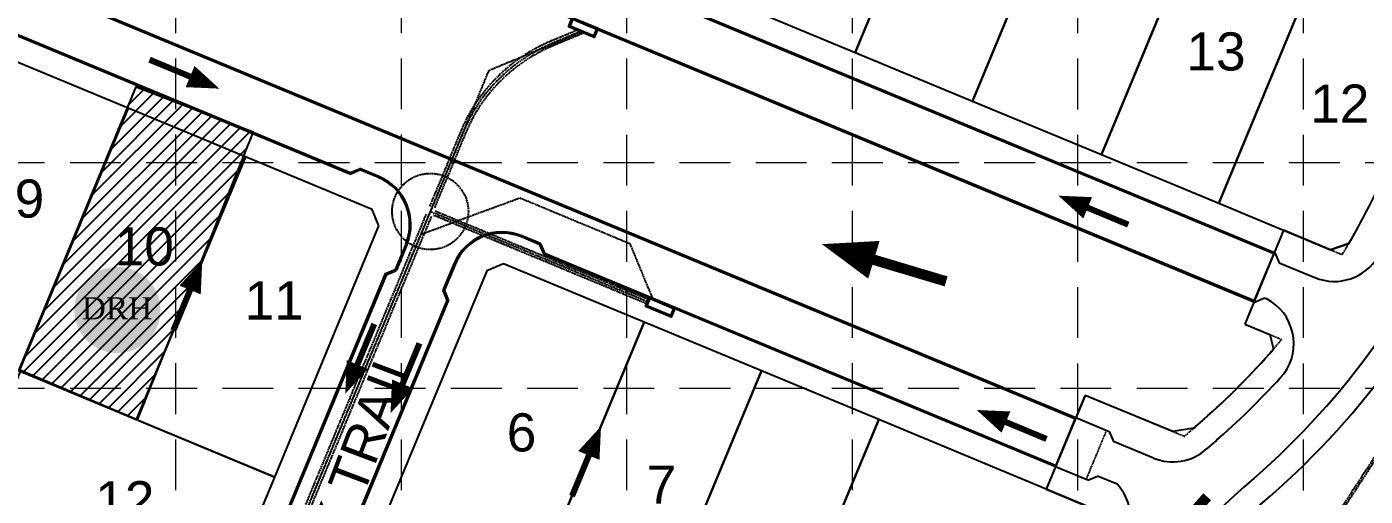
# Model space of a CAD drawing. Header units: inches. Extents: x 2510995 to 2514555, y 7106046 to 7111737.
# Drawn here: x 2512361 to 2512888, y 7110092 to 7110277 of the extents above; entities that cross this region are included whole.
import ezdxf
from ezdxf.enums import TextEntityAlignment as Align

# ---------------------------------------------------------------- set-up
doc = ezdxf.new("R2010")
doc.units = ezdxf.units.IN
doc.header["$MEASUREMENT"] = 0
for name, pattern in [('DASHED', [0.75, 0.5, -0.25]), ('HIDDEN', [0.375, 0.25, -0.125]), ('HIDDEN2', [0.1875, 0.125, -0.0625]), ('XHO460PV$0$HIDDEN2', [0.1875, 0.125, -0.0625]), ('XHO477ST$0$CL', [0.7, 0.5, -0.05, 0.1, -0.05])]:
    doc.linetypes.add(name, pattern=pattern)
for name, color, linetype in [('BASE', 7, 'Continuous'), ('C-WTRC-FULL-PH2B-N', 7, 'Continuous'), ('GRID', 254, 'DASHED'), ('LEGEND', 7, 'Continuous'), ('SODDED LOT', 2, 'Continuous'), ('XHO460PT$0$V-AREA-PLINE', 6, 'Continuous'), ('XHO460PT$0$V-BNDY-N-P7', 3, 'HIDDEN2'), ('XHO460PV$0$C-ROAD-BOC-N', 4, 'Continuous'), ('XHO460PV$0$C-TRANSITION', 6, 'XHO460PV$0$HIDDEN2'), ('XHOE002PPT-PHASE10$0$C-ROAD-IDEN-N', 1, 'Continuous'), ('XHOE002PPT-PHASE10$0$PARCELCLOSURE', 124, 'Continuous'), ('XHOE002PPT-PHASE10$0$V-PROP-SUBD-IDEN-N', 6, 'Continuous'), ('XHOE002PPT-PHASE10$0$V-PROP-SUBD-N', 7, 'Continuous'), ('XHOE002PPT-PHASE10$0$V-PROP-SUBD-N-P7', 12, 'Continuous'), ('XHOE002PPT-PHASE10$0$V-RWAY-LINE-N-P7', 12, 'Continuous'), ('XHOE002PV$0$C-ROAD-BOC-N', 2, 'Continuous'), ('XHOE002PV$0$C-ROAD-FOC-N', 2, 'Continuous'), ('ZSTORM', 5, 'XHO477ST$0$CL')]:
    doc.layers.add(name, color=color, linetype=linetype)
doc.styles.add('DRHorton', font='dutcheb.ttf')
doc.styles.get("Standard").update_dxf_attribs({"font": 'ARIAL.TTF'})

# ---------------------------------------------------------------- blocks, each defined once
blk = doc.blocks.new('ARR')
blk.add_lwpolyline([(-5.56, 0.32, 0, 3.78, 0), (-0.35, 0.31, 3.78, 3.78, 0)], format="xyseb")
at = {"const_width": 1}
blk.add_lwpolyline([(-0.35, 0.31), (6.88, 0.31)], dxfattribs=at)
blk = doc.blocks.new('DRHorton')
h = blk.add_hatch(color=1)
h.paths.add_polyline_path([(78.7, 25.78, 1), (40.43, 25.78, 1)])
h.paths.add_polyline_path([(42.33, 17.91), (76.5, 17.91), (76.5, 34.87), (42.33, 34.87)], flags=24)
at = {"layer": 'BASE', "color": 176, "style": 'DRHorton'}
blk.add_text('DRH', height=9.814, dxfattribs=at).set_placement((59.39, 21.64), align=Align.CENTER)

msp = doc.modelspace()

# ---------------------------------------------------------------- hatches: boundary and pattern name
at = {"layer": 'SODDED LOT'}
h = msp.add_hatch(dxfattribs=at)
h.set_pattern_fill('ANSI31', color=256, scale=30, style=0)
h.set_pattern_definition([(45, (0, 0), (-2.6516504294, 2.6516504294), [])])
h.paths.add_polyline_path([(2513029.48, 7109618.32), (2512917.9, 7109618.32), (2512918.55, 7109568.15), (2513030.34, 7109569.23)])
h.paths.add_polyline_path([(2511839.22, 7109617.6), (2511721.18, 7109629.51), (2511716.92, 7109566.53), (2511836.54, 7109564.23)])
h.paths.add_polyline_path([(2512220.87, 7109623.4), (2512242.72, 7109619.38), (2512285.68, 7109619.63), (2512301.51, 7109744.19), (2512276.39, 7109747.21), (2512264.33, 7109749.72), (2512248.5, 7109752.73), (2512239.21, 7109710.04)])
h.paths.add_polyline_path([(2512357.96, 7110141.83), (2512404.06, 7110253.34), (2512450.16, 7110235.61), (2512404.38, 7110122.17)])
h.paths.add_polyline_path([(2511821.52, 7110077), (2511775.94, 7109966.95), (2511822.33, 7109947.82), (2511867.71, 7110057.67)])
edge = h.paths.add_edge_path()
edge.add_line((2511803.19, 7110084.04), (2511752.7, 7110105.8))
edge.add_line((2511752.7, 7110105.8), (2511706.54, 7109995.19))
edge.add_line((2511706.54, 7109995.19), (2511756.45, 7109974.31))
edge.add_arc((2567291.53, 7086386.34), 60336.87, 156.8738642, 156.9871259, ccw=False)

# ---------------------------------------------------------------- linework, layer by layer
at = {"layer": 'GRID', "color": 252, "linetype": 'HIDDEN', "lineweight": 0, "ltscale": 80}
for p, q in [((2512419.71, 7106494.47), (2512419.71, 7111643.94)), ((2512508.49, 7106494.45), (2512508.49, 7111643.94)), ((2512597.27, 7106494.44), (2512597.27, 7111643.94)), ((2512686.06, 7106494.43), (2512686.06, 7111643.94)), ((2512774.84, 7106494.41), (2512774.84, 7111643.94)), ((2512863.62, 7106494.4), (2512863.62, 7111643.94)), ((2511088, 7110223.44), (2514461.67, 7110223.44)), ((2511088, 7110134.66), (2514461.67, 7110134.66))]:
    msp.add_line(p, q, dxfattribs=at)
at = {"layer": 'SODDED LOT'}
msp.add_lwpolyline([(2512357.96, 7110141.83), (2512404.06, 7110253.34), (2512450.16, 7110235.61), (2512404.38, 7110122.17)], close=True, dxfattribs=at)
at = {"layer": 'XHO460PT$0$V-AREA-PLINE', "color": 7}
msp.add_lwpolyline([(2513008.65, 7110373.78), (2513088.25, 7110340.75), (2513090.95, 7110334.21), (2512907.59, 7109892.34, 0.086753), (2512883.5, 7109784.79), (2512878.31, 7109779.75), (2512704.51, 7109778.39), (2512699.48, 7109783.35), (2512699.23, 7109814.21, -0.144354), (2512742.83, 7109966.47, -0.071699), (2512850.55, 7110092.1, 0.11515), (2512935.38, 7110210.27), (2513002.12, 7110371.08)], format="xyb", close=True, dxfattribs=at)
msp.add_lwpolyline([(2513008.65, 7110373.78), (2513088.25, 7110340.75), (2513090.95, 7110334.21), (2512907.59, 7109892.34, 0.086753), (2512883.5, 7109784.79), (2512878.31, 7109779.75), (2512704.51, 7109778.39), (2512699.48, 7109783.35), (2512699.23, 7109814.21, -0.144354), (2512742.83, 7109966.47, -0.071699), (2512850.55, 7110092.1, 0.11515), (2512935.38, 7110210.27), (2513002.12, 7110371.08)], format="xyb", close=True, dxfattribs=at)
msp.add_lwpolyline([(2513008.65, 7110373.78), (2513088.25, 7110340.75), (2513090.95, 7110334.21), (2512907.59, 7109892.34, 0.086753), (2512883.5, 7109784.79), (2512878.31, 7109779.75), (2512704.51, 7109778.39), (2512699.48, 7109783.35), (2512699.23, 7109814.21, -0.144354), (2512742.83, 7109966.47, -0.071699), (2512850.55, 7110092.1, 0.11515), (2512935.38, 7110210.27), (2513002.12, 7110371.08)], format="xyb", close=True, dxfattribs=at)
msp.add_lwpolyline([(2513008.65, 7110373.78), (2513088.25, 7110340.75), (2513090.95, 7110334.21), (2512907.59, 7109892.34, 0.086753), (2512883.5, 7109784.79), (2512878.31, 7109779.75), (2512704.51, 7109778.39), (2512699.48, 7109783.35), (2512699.23, 7109814.21, -0.144354), (2512742.83, 7109966.47, -0.071699), (2512850.55, 7110092.1, 0.11515), (2512935.38, 7110210.27), (2513002.12, 7110371.08)], format="xyb", close=True, dxfattribs=at)
at = {"layer": 'XHO460PT$0$V-BNDY-N-P7', "color": 7}
for p, q in [((2512855.86, 7110196.83), (2512840.52, 7110159.89)), ((2512855.86, 7110196.83), (2512840.52, 7110159.89)), ((2512855.86, 7110196.83), (2512840.52, 7110159.89)), ((2512855.86, 7110196.83), (2512840.52, 7110159.89)), ((2512855.86, 7110196.83), (2512878.95, 7110187.25)), ((2512855.86, 7110196.83), (2512878.95, 7110187.25)), ((2512855.86, 7110196.83), (2512878.95, 7110187.25)), ((2512855.86, 7110196.83), (2512878.95, 7110187.25)), ((2512840.52, 7110159.89), (2512855.07, 7110153.85)), ((2512840.52, 7110159.89), (2512855.07, 7110153.85)), ((2512840.52, 7110159.89), (2512855.07, 7110153.85)), ((2512840.52, 7110159.89), (2512855.07, 7110153.85)), ((2512762.42, 7110094.86), (2512777.72, 7110131.82)), ((2512762.42, 7110094.86), (2512777.72, 7110131.82)), ((2512762.42, 7110094.86), (2512777.72, 7110131.82)), ((2512762.42, 7110094.86), (2512777.72, 7110131.82)), ((2512816.79, 7110115.6), (2512777.72, 7110131.82)), ((2512816.79, 7110115.6), (2512777.72, 7110131.82)), ((2512816.79, 7110115.6), (2512777.72, 7110131.82)), ((2512816.79, 7110115.6), (2512777.72, 7110131.82)), ((2512785.51, 7110085.27), (2512762.42, 7110094.86)), ((2512785.51, 7110085.27), (2512762.42, 7110094.86)), ((2512785.51, 7110085.27), (2512762.42, 7110094.86)), ((2512785.51, 7110085.27), (2512762.42, 7110094.86))]:
    msp.add_line(p, q, dxfattribs=at)
for centre, radius, start, end in [((2512639.82, 7110332.92), 280, 328.6514, 337.4628), ((2512639.82, 7110332.92), 280, 328.6514, 337.4628), ((2512639.82, 7110332.92), 280, 328.6514, 337.4628), ((2512639.82, 7110332.92), 280, 328.6514, 337.4628), ((2512639.82, 7110332.92), 280, 311.1882, 320.2429), ((2512639.82, 7110332.92), 280, 311.1882, 320.2429), ((2512639.82, 7110332.92), 280, 311.1882, 320.2429), ((2512639.82, 7110332.92), 280, 311.1882, 320.2429), ((2513232.5, 7109655.62), 620, 131.18815, 132.10615), ((2513232.5, 7109655.62), 620, 131.18815, 132.10615), ((2513232.5, 7109655.62), 620, 131.18815, 132.10615), ((2513232.5, 7109655.62), 620, 131.18815, 132.10615)]:
    msp.add_arc(centre, radius, start, end, dxfattribs=at)
at = {"layer": 'XHO460PV$0$C-ROAD-BOC-N', "color": 7}
for p, q in [((2512844.17, 7110168.66), (2512852.21, 7110188.06)), ((2512844.17, 7110168.66), (2512852.21, 7110188.06)), ((2512844.17, 7110168.66), (2512852.21, 7110188.06)), ((2512852.21, 7110188.06), (2512852.45, 7110187.96)), ((2512852.21, 7110188.06), (2512852.45, 7110187.96)), ((2512852.21, 7110188.06), (2512852.45, 7110187.96)), ((2512852.45, 7110187.96), (2512854.07, 7110184.04)), ((2512852.45, 7110187.96), (2512854.07, 7110184.04)), ((2512852.45, 7110187.96), (2512854.07, 7110184.04)), ((2512854.07, 7110184.04), (2512868.15, 7110178.2)), ((2512854.07, 7110184.04), (2512868.15, 7110178.2)), ((2512854.07, 7110184.04), (2512868.15, 7110178.2)), ((2512844.4, 7110168.56), (2512848.32, 7110170.18)), ((2512844.4, 7110168.56), (2512848.32, 7110170.18)), ((2512844.4, 7110168.56), (2512848.32, 7110170.18)), ((2512848.32, 7110170.18), (2512849.3, 7110169.78)), ((2512848.32, 7110170.18), (2512849.3, 7110169.78)), ((2512848.32, 7110170.18), (2512849.3, 7110169.78)), ((2512844.17, 7110168.66), (2512844.4, 7110168.56)), ((2512844.17, 7110168.66), (2512844.4, 7110168.56)), ((2512844.17, 7110168.66), (2512844.4, 7110168.56)), ((2512766.06, 7110103.63), (2512774.08, 7110123.04)), ((2512766.06, 7110103.63), (2512774.08, 7110123.04)), ((2512766.06, 7110103.63), (2512774.08, 7110123.04)), ((2512774.08, 7110123.04), (2512787.2, 7110117.6)), ((2512774.08, 7110123.04), (2512787.2, 7110117.6)), ((2512774.08, 7110123.04), (2512787.2, 7110117.6)), ((2512787.2, 7110117.6), (2512788.82, 7110113.67)), ((2512787.2, 7110117.6), (2512788.82, 7110113.67)), ((2512787.2, 7110117.6), (2512788.82, 7110113.67)), ((2512804.56, 7110107.14), (2512788.82, 7110113.67)), ((2512804.56, 7110107.14), (2512788.82, 7110113.67)), ((2512804.56, 7110107.14), (2512788.82, 7110113.67)), ((2512778.7, 7110098.39), (2512766.06, 7110103.63)), ((2512778.7, 7110098.39), (2512766.06, 7110103.63)), ((2512778.7, 7110098.39), (2512766.06, 7110103.63)), ((2512778.7, 7110098.39), (2512782.62, 7110100.01)), ((2512778.7, 7110098.39), (2512782.62, 7110100.01)), ((2512778.7, 7110098.39), (2512782.62, 7110100.01)), ((2512790.3, 7110096.82), (2512782.62, 7110100.01)), ((2512790.3, 7110096.82), (2512782.62, 7110100.01)), ((2512790.3, 7110096.82), (2512782.62, 7110100.01))]:
    msp.add_line(p, q, dxfattribs=at)
for centre, radius, start, end in [((2512639.82, 7110332.92), 310.5, 311.1882, 337.4628), ((2512639.82, 7110332.92), 310.5, 311.1882, 337.4628), ((2512639.82, 7110332.92), 310.5, 311.1882, 337.4628), ((2512875.81, 7110196.67), 20, 247.4628, 330.0004), ((2512875.81, 7110196.67), 20, 247.4628, 330.0004), ((2512875.81, 7110196.67), 20, 247.4628, 330.0004), ((2512839.85, 7110152.15), 20, 323.9724, 61.8051), ((2512839.85, 7110152.15), 20, 323.9724, 61.8051), ((2512839.85, 7110152.15), 20, 323.9724, 61.8051), ((2512639.82, 7110332.92), 289.5, 311.1882, 318.3147), ((2512639.82, 7110332.92), 289.5, 311.1882, 318.3147), ((2512639.82, 7110332.92), 289.5, 311.1882, 318.3147), ((2513232.5, 7109655.62), 610.5, 131.18815, 131.80375), ((2513232.5, 7109655.62), 610.5, 131.18815, 131.80375), ((2513232.5, 7109655.62), 610.5, 131.18815, 131.80375), ((2512812.22, 7110125.62), 20, 247.4628, 311.8038), ((2512812.22, 7110125.62), 20, 247.4628, 311.8038), ((2512812.22, 7110125.62), 20, 247.4628, 311.8038), ((2513232.5, 7109655.62), 589.5, 131.18815, 147.5922), ((2513232.5, 7109655.62), 589.5, 131.18815, 147.5922), ((2513232.5, 7109655.62), 589.5, 131.18815, 147.5922), ((2512775.64, 7110083.21), 20, 340.7272, 42.8687), ((2512775.64, 7110083.21), 20, 340.7272, 42.8687), ((2512775.64, 7110083.21), 20, 340.7272, 42.8687)]:
    msp.add_arc(centre, radius, start, end, dxfattribs=at)
at = {"layer": 'XHO460PV$0$C-TRANSITION', "color": 7}
msp.add_line((2512778.32, 7110099.08), (2512785.99, 7110117.56), dxfattribs=at)
msp.add_line((2512778.32, 7110099.08), (2512785.99, 7110117.56), dxfattribs=at)
msp.add_line((2512778.32, 7110099.08), (2512785.99, 7110117.56), dxfattribs=at)
at = {"layer": 'XHOE002PPT-PHASE10$0$PARCELCLOSURE', "color": 7}
for points in [[(2512729.68, 7110369.37), (2512683.5, 7110388.53), (2512640.96, 7110286.01), (2512687.14, 7110266.84)], [(2512775.87, 7110350.2), (2512729.68, 7110369.37), (2512687.14, 7110266.84), (2512733.32, 7110247.68)], [(2512826.67, 7110329.12), (2512775.87, 7110350.2), (2512733.32, 7110247.68), (2512784.12, 7110226.6)], [(2512872.85, 7110309.96), (2512826.67, 7110329.12), (2512784.12, 7110226.6), (2512830.3, 7110207.44)], [(2512400.86, 7110244.9), (2512354.67, 7110264.06), (2512311.75, 7110160.61), (2512357.93, 7110141.45)], [(2512447.04, 7110225.73), (2512400.86, 7110244.9), (2512357.93, 7110141.45), (2512404.11, 7110122.28)], [(2512499.61, 7110198.5), (2512496.91, 7110205.04), (2512447.04, 7110225.73), (2512404.11, 7110122.28), (2512458.6, 7110099.67)], [(2512604.05, 7110160.58), (2512548.63, 7110183.57), (2512542.1, 7110180.87), (2512500.89, 7110081.58), (2512560.93, 7110056.67)], [(2512650.23, 7110141.41), (2512604.05, 7110160.58), (2512560.93, 7110056.67), (2512607.11, 7110037.5)], [(2512358.4, 7110141.25), (2512337.18, 7110090.12), (2512437.38, 7110048.54), (2512458.6, 7110099.67)], [(2512696.41, 7110122.25), (2512650.23, 7110141.41), (2512607.11, 7110037.5), (2512653.29, 7110018.34)]]:
    msp.add_lwpolyline(points, close=True, dxfattribs=at)
for points in [[(2512924.54, 7110288.51), (2512872.85, 7110309.96), (2512830.3, 7110207.44), (2512855.86, 7110196.83), (2512874.33, 7110189.17), (2512881.51, 7110191.54, 0.033996), (2512898.44, 7110225.6)], [(2512782.06, 7110081.65), (2512780.89, 7110087.19), (2512762.42, 7110094.86), (2512696.41, 7110122.25), (2512653.29, 7110018.34), (2512712.76, 7109993.66, -0.045256)]]:
    msp.add_lwpolyline(points, format="xyb", close=True, dxfattribs=at)
at = {"layer": 'XHOE002PPT-PHASE10$0$V-PROP-SUBD-N', "color": 7}
for p, q in [((2512687.14, 7110266.84), (2512729.68, 7110369.37)), ((2512733.32, 7110247.68), (2512775.87, 7110350.2)), ((2512784.12, 7110226.6), (2512826.67, 7110329.12)), ((2512830.3, 7110207.44), (2512872.85, 7110309.96)), ((2512357.93, 7110141.45), (2512400.86, 7110244.9)), ((2512404.11, 7110122.28), (2512447.04, 7110225.73)), ((2512257.26, 7110183.22), (2512458.6, 7110099.67)), ((2512560.93, 7110056.67), (2512604.05, 7110160.58)), ((2512607.11, 7110037.5), (2512650.23, 7110141.41)), ((2512653.29, 7110018.34), (2512696.41, 7110122.25))]:
    msp.add_line(p, q, dxfattribs=at)
at = {"layer": 'XHOE002PPT-PHASE10$0$V-PROP-SUBD-N-P7', "color": 7}
for p, q in [((2512855.86, 7110196.83), (2512840.52, 7110159.89)), ((2512874.33, 7110189.17), (2512855.86, 7110196.83)), ((2512881.51, 7110191.54), (2512874.33, 7110189.17)), ((2512840.52, 7110159.89), (2512850.46, 7110155.76)), ((2512850.46, 7110155.76), (2512851.84, 7110150.03)), ((2512777.72, 7110131.82), (2512762.42, 7110094.86)), ((2512812.17, 7110117.52), (2512777.72, 7110131.82)), ((2512820.51, 7110118.94), (2512812.17, 7110117.52)), ((2512762.42, 7110094.86), (2512780.89, 7110087.19))]:
    msp.add_line(p, q, dxfattribs=at)
for centre, radius, start, end in [((2512639.82, 7110332.92), 280, 329.6746, 337.4628), ((2512639.82, 7110332.92), 280, 311.1882, 319.2198), ((2513232.5, 7109655.62), 620, 131.18815, 131.64409)]:
    msp.add_arc(centre, radius, start, end, dxfattribs=at)
at = {"layer": 'XHOE002PPT-PHASE10$0$V-RWAY-LINE-N-P7', "color": 7}
msp.add_arc((2512639.82, 7110332.92), 320, 311.1882, 337.4628, dxfattribs=at)
msp.add_arc((2512639.82, 7110332.92), 320, 311.1882, 337.4628, dxfattribs=at)
at = {"layer": 'XHOE002PV$0$C-ROAD-BOC-N', "color": 7}
for p, q in [((2512369.46, 7110388.39), (2512852.21, 7110188.06)), ((2512361.42, 7110368.99), (2512844.17, 7110168.66)), ((2512334.97, 7110305.26), (2512774.08, 7110123.04)), ((2512488.19, 7110218.94), (2512326.92, 7110285.86)), ((2512488.19, 7110218.94), (2512492.11, 7110220.56)), ((2512499.39, 7110217.54), (2512492.11, 7110220.56)), ((2512510.2, 7110191.4), (2512506.03, 7110181.35)), ((2512563.01, 7110191.14), (2512555.73, 7110194.16)), ((2512564.63, 7110187.22), (2512563.01, 7110191.14)), ((2512766.06, 7110103.63), (2512564.63, 7110187.22)), ((2512502.1, 7110179.73), (2512506.03, 7110181.35)), ((2512529.59, 7110183.35), (2512525.42, 7110173.3)), ((2512502.1, 7110179.73), (2512427.17, 7109999.15)), ((2512527.04, 7110169.38), (2512452.11, 7109988.8)), ((2512527.04, 7110169.38), (2512525.42, 7110173.3))]:
    msp.add_line(p, q, dxfattribs=at)
for centre, start, end in [((2512491.72, 7110199.07), 337.4628, 67.4628), ((2512548.06, 7110175.69), 67.4628, 157.4628)]:
    msp.add_arc(centre, 20, start, end, dxfattribs=at)
at = {"layer": 'XHOE002PV$0$C-ROAD-FOC-N', "color": 7}
for p, q in [((2512369.27, 7110387.92), (2512852.02, 7110187.6)), ((2512369.27, 7110387.92), (2512852.02, 7110187.6)), ((2512369.27, 7110387.92), (2512852.02, 7110187.6)), ((2512361.61, 7110369.45), (2512844.36, 7110169.12)), ((2512361.61, 7110369.45), (2512844.36, 7110169.12)), ((2512361.61, 7110369.45), (2512844.36, 7110169.12)), ((2512334.78, 7110304.8), (2512773.89, 7110122.58)), ((2512334.78, 7110304.8), (2512773.89, 7110122.58)), ((2512334.78, 7110304.8), (2512773.89, 7110122.58)), ((2512488, 7110219.56), (2512327.11, 7110286.32)), ((2512488, 7110219.56), (2512327.11, 7110286.32)), ((2512488, 7110219.56), (2512327.11, 7110286.32)), ((2512488.38, 7110219.56), (2512491.92, 7110221.02)), ((2512488.38, 7110219.56), (2512491.92, 7110221.02)), ((2512488.38, 7110219.56), (2512491.92, 7110221.02)), ((2512499.58, 7110218), (2512492.3, 7110221.02)), ((2512499.58, 7110218), (2512492.3, 7110221.02)), ((2512499.58, 7110218), (2512492.3, 7110221.02)), ((2512510.66, 7110191.21), (2512506.49, 7110181.16)), ((2512510.66, 7110191.21), (2512506.49, 7110181.16)), ((2512510.66, 7110191.21), (2512506.49, 7110181.16)), ((2512563.2, 7110191.6), (2512555.92, 7110194.62)), ((2512563.2, 7110191.6), (2512555.92, 7110194.62)), ((2512563.2, 7110191.6), (2512555.92, 7110194.62)), ((2512564.93, 7110187.79), (2512563.47, 7110191.33)), ((2512564.93, 7110187.79), (2512563.47, 7110191.33)), ((2512564.93, 7110187.79), (2512563.47, 7110191.33)), ((2512766.25, 7110104.09), (2512565.2, 7110187.52)), ((2512766.25, 7110104.09), (2512565.2, 7110187.52)), ((2512766.25, 7110104.09), (2512565.2, 7110187.52)), ((2512502.68, 7110179.43), (2512506.22, 7110180.89)), ((2512502.68, 7110179.43), (2512506.22, 7110180.89)), ((2512502.68, 7110179.43), (2512506.22, 7110180.89)), ((2512529.13, 7110183.55), (2512524.96, 7110173.5)), ((2512529.13, 7110183.55), (2512524.96, 7110173.5)), ((2512529.13, 7110183.55), (2512524.96, 7110173.5)), ((2512502.41, 7110179.16), (2512427.63, 7109998.96)), ((2512502.41, 7110179.16), (2512427.63, 7109998.96)), ((2512502.41, 7110179.16), (2512427.63, 7109998.96)), ((2512526.42, 7110169.58), (2512524.96, 7110173.11)), ((2512526.42, 7110169.58), (2512524.96, 7110173.11)), ((2512526.42, 7110169.58), (2512524.96, 7110173.11)), ((2512526.42, 7110169.19), (2512451.64, 7109988.99)), ((2512526.42, 7110169.19), (2512451.64, 7109988.99)), ((2512526.42, 7110169.19), (2512451.64, 7109988.99))]:
    msp.add_line(p, q, dxfattribs=at)
for centre, radius, start, end in [((2512488.19, 7110220.02), 0.5, 247.4628, 292.4628), ((2512488.19, 7110220.02), 0.5, 247.4628, 292.4628), ((2512488.19, 7110220.02), 0.5, 247.4628, 292.4628), ((2512492.11, 7110220.56), 0.5, 67.4628, 112.4628), ((2512492.11, 7110220.56), 0.5, 67.4628, 112.4628), ((2512492.11, 7110220.56), 0.5, 67.4628, 112.4628), ((2512491.72, 7110199.07), 20.5, 337.4628, 67.4628), ((2512491.72, 7110199.07), 20.5, 337.4628, 67.4628), ((2512491.72, 7110199.07), 20.5, 337.4628, 67.4628), ((2512548.06, 7110175.69), 20.5, 67.4628, 157.4628), ((2512548.06, 7110175.69), 20.5, 67.4628, 157.4628), ((2512548.06, 7110175.69), 20.5, 67.4628, 157.4628), ((2512563.01, 7110191.14), 0.5, 22.4628, 67.4628), ((2512563.01, 7110191.14), 0.5, 22.4628, 67.4628), ((2512563.01, 7110191.14), 0.5, 22.4628, 67.4628), ((2512565.39, 7110187.98), 0.5, 202.4628, 247.4628), ((2512565.39, 7110187.98), 0.5, 202.4628, 247.4628), ((2512565.39, 7110187.98), 0.5, 202.4628, 247.4628), ((2512506.03, 7110181.35), 0.5, 292.4628, 337.4628), ((2512506.03, 7110181.35), 0.5, 292.4628, 337.4628), ((2512506.03, 7110181.35), 0.5, 292.4628, 337.4628), ((2512502.87, 7110178.97), 0.5, 112.4628, 157.4628), ((2512502.87, 7110178.97), 0.5, 112.4628, 157.4628), ((2512502.87, 7110178.97), 0.5, 112.4628, 157.4628), ((2512525.42, 7110173.3), 0.5, 157.4628, 202.4628), ((2512525.42, 7110173.3), 0.5, 157.4628, 202.4628), ((2512525.42, 7110173.3), 0.5, 157.4628, 202.4628), ((2512525.96, 7110169.38), 0.5, 337.4628, 22.4628), ((2512525.96, 7110169.38), 0.5, 337.4628, 22.4628), ((2512525.96, 7110169.38), 0.5, 337.4628, 22.4628)]:
    msp.add_arc(centre, radius, start, end, dxfattribs=at)
at = {"layer": 'ZSTORM', "color": 5}
for p, q in [((2512579.51, 7110274.79), (2512542.84, 7110259.63)), ((2512579.51, 7110274.79), (2512542.84, 7110259.63)), ((2512578.2, 7110275.78), (2512567.56, 7110271.38)), ((2512579.5, 7110275.24), (2512567.95, 7110270.46)), ((2512580.81, 7110274.7), (2512568.33, 7110269.54)), ((2512542.84, 7110259.63), (2512433.63, 7109996.47)), ((2512542.84, 7110259.63), (2512433.63, 7109996.47)), ((2512532.74, 7110235.31), (2512433.63, 7109996.47)), ((2512531.82, 7110235.69), (2512519.57, 7110206.17)), ((2512533.67, 7110234.92), (2512521.42, 7110205.4)), ((2512516.09, 7110195.18), (2512555.12, 7110209.57)), ((2512516.09, 7110195.18), (2512555.12, 7110209.57)), ((2512555.12, 7110209.57), (2512598.5, 7110191.57)), ((2512555.12, 7110209.57), (2512598.5, 7110191.57)), ((2512518.16, 7110203.09), (2512432.59, 7109996.9)), ((2512520.24, 7110202.23), (2512434.67, 7109996.04)), ((2512605.8, 7110168.51), (2512519.83, 7110204.19)), ((2512605.47, 7110167.7), (2512521.16, 7110202.69)), ((2512606.14, 7110169.32), (2512521.83, 7110204.3)), ((2512607.69, 7110169.35), (2512598.5, 7110191.57)), ((2512607.69, 7110169.35), (2512598.5, 7110191.57)), ((2512879.09, 7110088.24), (2512940.78, 7110182.91)), ((2512879.09, 7110088.24), (2512940.78, 7110182.91)), ((2512879.09, 7110088.24), (2512940.78, 7110182.91)), ((2512879.78, 7110087.79), (2512941.47, 7110182.45)), ((2512879.78, 7110087.79), (2512941.47, 7110182.45)), ((2512879.78, 7110087.79), (2512941.47, 7110182.45))]:
    msp.add_line(p, q, dxfattribs=at)
at = {"layer": 'ZSTORM', "color": 5, "linetype": 'Continuous'}
for points in [[(2512574.23, 7110276.89), (2512575.77, 7110280.58), (2512585.93, 7110276.36), (2512584.39, 7110272.67)], [(2512574.89, 7110277.16), (2512576.04, 7110279.93), (2512585.27, 7110276.09), (2512584.12, 7110273.32)], [(2512604.57, 7110166.85), (2512606.11, 7110170.55), (2512616.27, 7110166.33), (2512614.73, 7110162.64)], [(2512605.23, 7110167.12), (2512606.38, 7110169.89), (2512615.61, 7110166.06), (2512614.46, 7110163.29)]]:
    msp.add_lwpolyline(points, close=True, dxfattribs=at)
at = {"layer": 'ZSTORM', "color": 5}
msp.add_circle((2512519.83, 7110204.19), 15, dxfattribs=at)
msp.add_circle((2512519.83, 7110204.19), 15, dxfattribs=at)
for radius in [66, 65, 64]:
    msp.add_arc((2512592.78, 7110210.39), radius, 112.4628, 157.4628, dxfattribs=at)

# ---------------------------------------------------------------- block references
at = {"layer": 'C-WTRC-FULL-PH2B-N', "color": 7, "extrusion": (0, 0, -1), "yscale": 2.393527489155531, "zscale": -2.393527499999999}
for p, xscale, rotation in [((-2512424.21, 7110256.97), 2.393527466433379, 22.57105607003165), ((-2512779.77, 7110206.02), 2.393527466433379, 202.5710560700317), ((-2512490.77, 7110145), 2.393527467042107, 112.5710560760462), ((-2512508.59, 7110137.37), 2.393527467042107, 112.5710560760462), ((-2512747.57, 7110121.65), 2.393527466433379, 202.5710560700317)]:
    msp.add_blockref('ARR', p, dxfattribs=dict(at, xscale=xscale, rotation=rotation))
at = {"layer": 'C-WTRC-FULL-PH2B-N', "color": 7}
for p, xscale, yscale, zscale, rotation in [((2512695.54, 7110183.55), 4.103190018034107, 4.103190017864108, 4.103190018695618, 343.3525617040661), ((2512424.27, 7110172.82), 2.393527466765522, 2.393527489155531, 2.393527499999999, 247.4967517684141), ((2512581.28, 7110107.66), 2.393527466765522, 2.393527489155531, 2.393527499999999, 247.4967517684141), ((2512808, 7110069.9), 4.103190018683319, 4.103190017864108, 4.103190018695618, 48.51293013304078)]:
    msp.add_blockref('ARR', p, dxfattribs=dict(at, xscale=xscale, yscale=yscale, zscale=zscale, rotation=rotation))
at = {"layer": 'LEGEND', "xscale": 0.8870399998850189, "yscale": 0.8870399999432266, "zscale": 0.8870399999988264}
msp.add_blockref('DRHorton', (2512343.81, 7110142.55), dxfattribs=at)

# ---------------------------------------------------------------- texts
at = {"layer": 'XHOE002PPT-PHASE10$0$C-ROAD-IDEN-N', "color": 7, "insert": (2512462.01, 7110051.16), "char_height": 15, "width": 249.6508, "attachment_point": 2, "rotation": 69.2878}
msp.add_mtext('BRUSH CREEK TRAIL', dxfattribs=at)
at = {"layer": 'XHOE002PPT-PHASE10$0$V-PROP-SUBD-IDEN-N', "color": 7}
for s, p in [('13', (2512829.23, 7110267.23)), ('12', (2512877.97, 7110246.8)), ('9', (2512362.01, 7110209.3)), ('10', (2512407.24, 7110190.45)), ('11', (2512458.35, 7110169.16)), ('6', (2512555.78, 7110117.24)), ('7', (2512610.88, 7110096.68)), ('12', (2512399.57, 7110090.64))]:
    msp.add_text(s, height=15, dxfattribs=at).set_placement(p, align=Align.MIDDLE)

doc.saveas('drawing.dxf')
